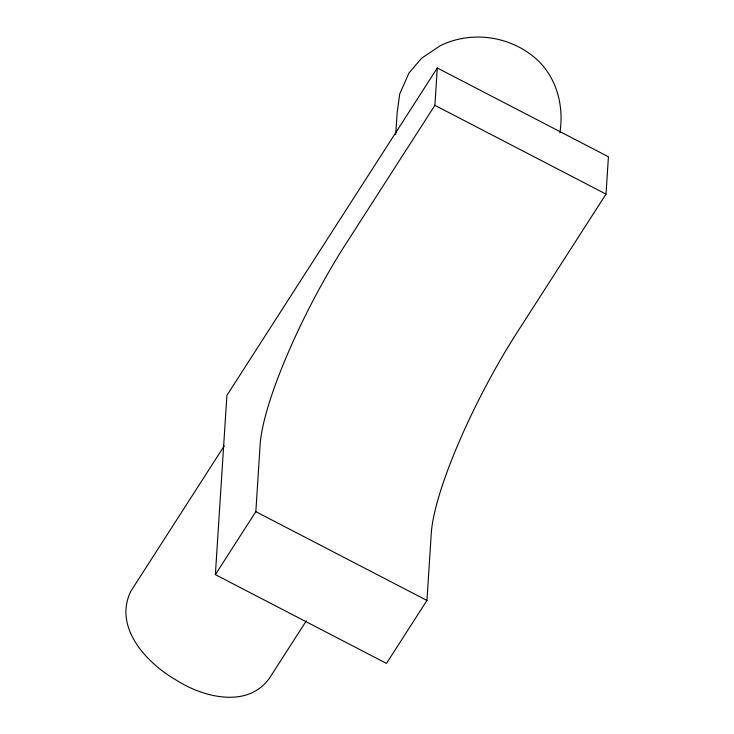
<?xml version="1.0" encoding="UTF-8"?>
<svg xmlns="http://www.w3.org/2000/svg" width="734" height="734" viewBox="0 0 734 734"><rect width="100%" height="100%" fill="white"/><g stroke="black" fill="none" stroke-linecap="round" stroke-linejoin="round"><path stroke-width="1.1" d="M215.365 574.639L226.907 395.387L437.299 67.987L608.422 156.755L606.018 194.106L517.002 332.621A164.031 33.158 -62.6 0 0 431.28 533.223L426.949 600.44L386.488 663.408L215.365 574.639L255.827 511.671L260.157 444.455A164.031 33.158 -62.6 0 1 345.879 243.844L434.895 105.329L437.299 67.987M395.754 134.368L397.14 112.871L399.718 93.98L408.948 73.051L421.628 58.188L440.161 45.774C471.164 30.369 510.084 35.838 535.967 58.711C556.748 77.125 564.207 106.035 559.859 132.854M224.237 445.877L130.881 591.164C113.045 627.368 146.8 663.279 176.325 680.179C203.933 697.832 250.147 709.356 271.057 675.711L306.298 620.872M434.895 105.329L606.018 194.106M255.827 511.671L426.949 600.44"/></g></svg>
